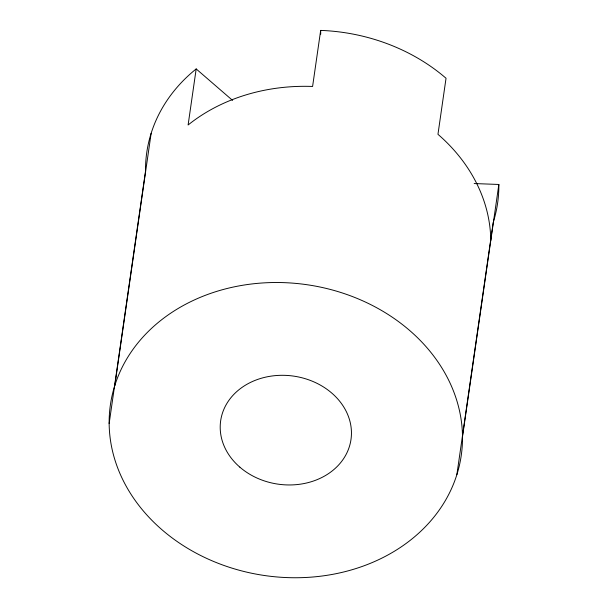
<?xml version="1.0" encoding="UTF-8"?>
<svg xmlns="http://www.w3.org/2000/svg" width="608" height="608" viewBox="0 0 608 608"><rect width="100%" height="100%" fill="white"/><g stroke="black" fill="none" stroke-linecap="round" stroke-linejoin="round"><path stroke-width="0.91" d="M109.151 423.533L145.502 171.274A177.24 146.938 8.2 0 1 196.186 68.932L232.575 100.396M114.783 385.586L151.134 133.334M196.186 68.932L188.108 124.99A177.24 146.938 8.2 0 1 312.596 86.458L320.674 30.4A177.24 146.938 8.2 0 1 446.036 78.257L437.958 134.315A177.24 146.938 8.2 0 1 490.77 240.525M456.866 474.666A177.24 146.938 8.2 0 0 238.648 285.973A177.24 146.938 8.2 0 0 161.964 529.743A177.24 146.938 8.2 0 0 456.866 474.666L493.217 222.414M462.498 436.726L498.849 184.467L474.172 183.548M320.674 30.4L320.712 34.185M137.461 229.201A177.24 146.938 8.2 0 1 137.423 227.331M498.849 184.467A177.24 146.938 8.2 0 1 493.491 221.517M239.818 467.126A65.831 54.576 8.2 0 0 349.357 446.675A65.831 54.576 8.2 0 0 268.303 376.588A65.831 54.576 8.2 0 0 239.818 467.126"/></g></svg>
